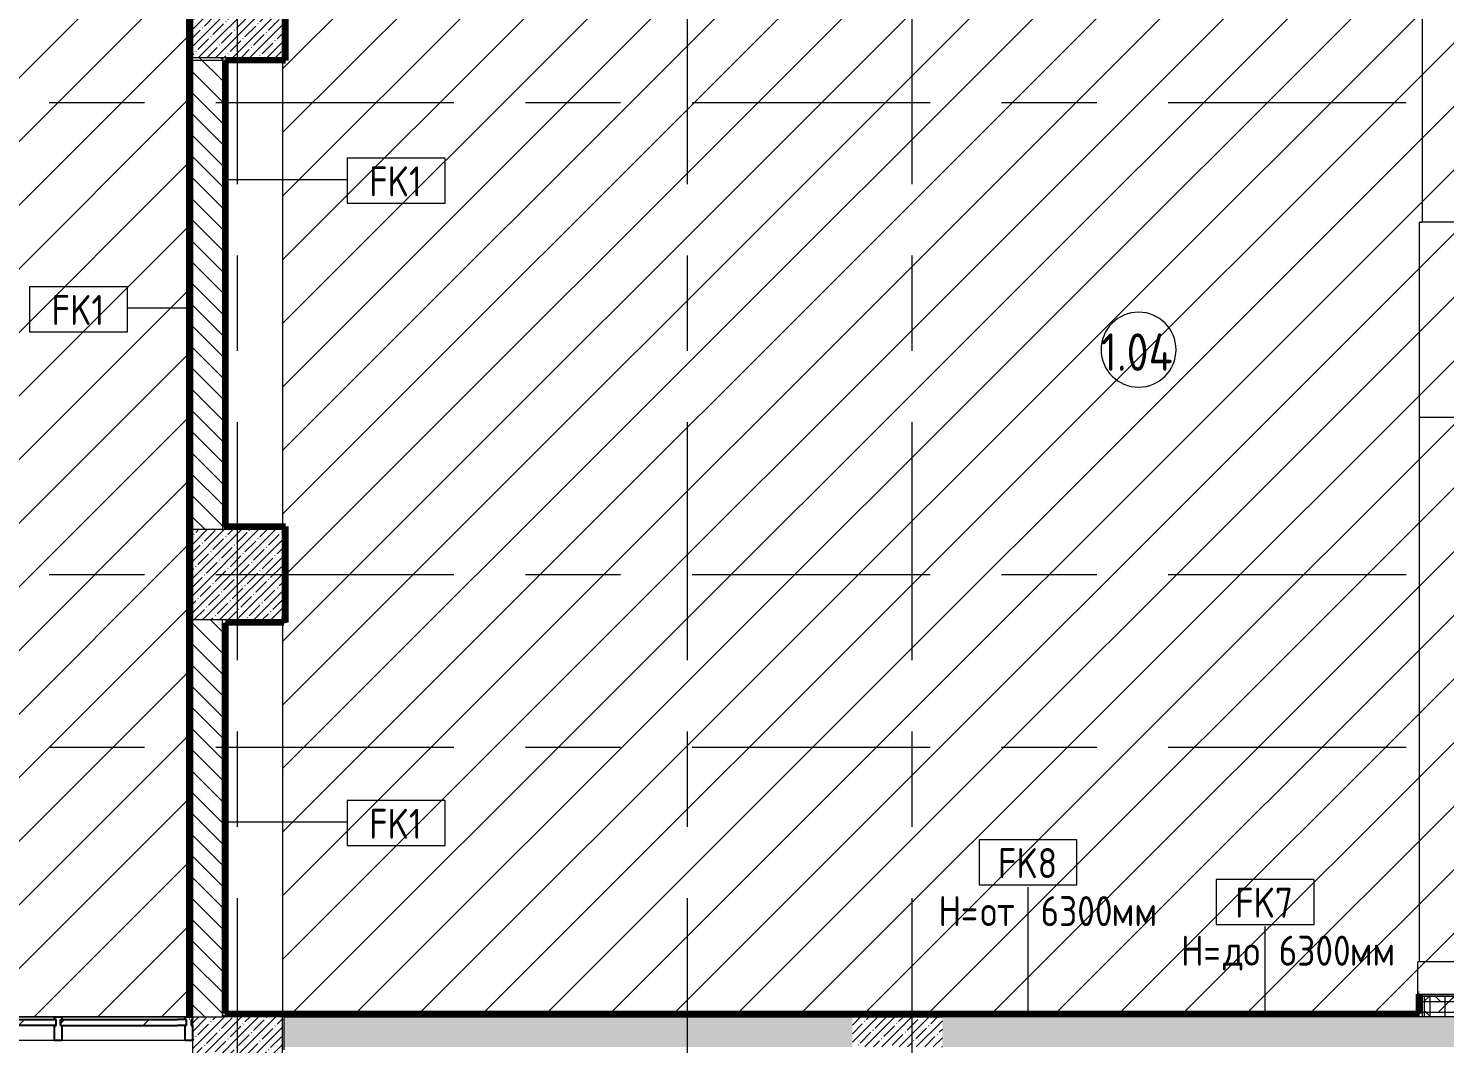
# Model space of a CAD drawing. Header units: millimetres. Extents: x -3245 to 186632, y -8553 to 29000.
# Drawn here: x 12615 to 22060, y 15021 to 21794 of the extents above; entities that cross this region are included whole.
import ezdxf

# ---------------------------------------------------------------- set-up
doc = ezdxf.new("R2010")
doc.units = ezdxf.units.MM
doc.linetypes.add('Осевая', pattern=[3175, 635, -476.25, 1587.5, -476.25])
for name, color, linetype, lineweight in [('A-AREA-IDEN', 7, 'Continuous', 9), ('A-DETL', 7, 'Continuous', 9), ('A-GLAZ-CURT', 7, 'Continuous', 9), ('A-GLAZ-CURT-1', 7, 'Continuous', 25), ('A-GLAZ-CWMG', 7, 'Continuous', 9), ('A-GLAZ-CWMG-1', 7, 'Continuous', 25), ('A-WALL', 7, 'Continuous', 9), ('A-WALL-IDEN', 7, 'Continuous', 9), ('I-WALL', 7, 'Continuous', 9), ('S-COLS', 7, 'Continuous', 9), ('S-STRS', 7, 'Continuous', 13), ('S-STRS-1', 7, 'Continuous', 9), ('Оси-2', 7, 'Осевая', 9)]:
    doc.layers.add(name, color=color, linetype=linetype, lineweight=lineweight)
for name, color, linetype, lineweight, true_color in [('A-DETL-GENF-2', 7, 'Continuous', 9, 0xc0c0c0), ('A-WALL-1', 7, 'Continuous', 9, 0xc0c0c0), ('A-WALL-4', 7, 'Continuous', 9, 0xff80c0), ('A-WALL-5', 7, 'Continuous', 9, 0x008080), ('G-ANNO-TEXT-1', 7, 'Continuous', 9, 0x3c3c3c), ('I-WALL-10', 7, 'Continuous', 80, 0xff80c0), ('I-WALL-12', 7, 'Continuous', 35, 0xff8000), ('I-WALL-16', 7, 'Continuous', 80, 0x008080), ('I-WALL-2', 7, 'Continuous', 9, 0xff8000), ('I-WALL-5', 7, 'Continuous', 9, 0xc0c0c0)]:
    doc.layers.add(name, color=color, linetype=linetype, lineweight=lineweight, true_color=true_color)
doc.styles.add('GOST Common', font='GOST_Common.ttf', dxfattribs={"width": 0.9, "height": 200})
doc.styles.add('GOST Common_1', font='GOST_Common.ttf', dxfattribs={"width": 0.9, "height": 250})
pattern_1 = [(45, (0, 0), (-57.02463, 57.02463), []), (45, (57.025, 0), (-57.02463, 57.02463), [100.806, -20.161, 3.353, -16.808])]
pattern_2 = [(0, (0, 0), (121.92, 30.48), [10.058, -81.382, 10.058, -81.382, -487.68]), (0, (0, 0), (121.92, 30.48), [-182.88, 10.058, -172.822, 10.058, -81.382, -213.36]), (0, (0, 0), (121.92, 30.48), [-457.2, 10.058, -50.902, 10.058, -142.342]), (120, (45.72, 15.24), (-87.356454, 90.345817), [10.058, -81.382, 10.058, -81.382, -487.68]), (120, (45.72, 15.24), (-87.356454, 90.345817), [-182.88, 10.058, -172.822, 10.058, -81.382, -213.36]), (120, (45.72, 15.24), (-87.356454, 90.345817), [-457.2, 10.058, -50.902, 10.058, -142.342]), (240, (60.96, 76.2), (-34.563546, -120.825817), [10.058, -81.382, 10.058, -81.382, -487.68]), (240, (60.96, 76.2), (-34.563546, -120.825817), [-182.88, 10.058, -172.822, 10.058, -81.382, -213.36]), (240, (60.96, 76.2), (-34.563546, -120.825817), [-457.2, 10.058, -50.902, 10.058, -142.342])]
pattern_3 = [(135, (0, 0), (-84.8528, -84.8528), []), (225, (0, 0), (84.8528, -84.8528), [])]
pattern_4 = [(45, (0, 0), (-212.132, 212.132), [])]

# ---------------------------------------------------------------- blocks, each defined once
blk = doc.blocks.new('BSC_Колонна _Прямоугольная - 600х600-V4-План отделки стен 2 этажа в осях 1-12')
at = {"layer": 'S-COLS'}
h = blk.add_hatch(dxfattribs=at)
h.set_pattern_fill('FP_7', color=256, style=0, pattern_type=2)
h.set_pattern_definition([(45, (-14010, -14900), (-57.02463, 57.02463), []), (45, (-13952.975, -14900), (-57.02463, 57.02463), [100.806, -20.161, 3.353, -16.808])])
h.paths.add_polyline_path([(-299.7, -300), (300, -300), (300, 300), (-299.7, 300), (-300, -300)])
for p, q in [((300, 300), (-99.7, 300)), ((300, -300), (300, 300)), ((-300, 283), (-300, 243)), ((-300, 143), (-300, -300)), ((-300, -300), (300, -300))]:
    blk.add_line(p, q, dxfattribs=at)
blk = doc.blocks.new('BSC_Колонна _Прямоугольная - 600х600-23295697-План отделки стен 2 этажа в осях 1-12')
at = {"layer": 'S-COLS'}
h = blk.add_hatch(dxfattribs=at)
h.set_pattern_fill('FP_8', color=256, style=0, pattern_type=2)
h.set_pattern_definition([(45, (-14010, -18150), (-57.02463, 57.02463), []), (45, (-13952.975, -18150), (-57.02463, 57.02463), [100.806, -20.161, 3.353, -16.808])])
h.paths.add_polyline_path([(-300, -300), (300, -300), (300, 300), (-300, 300), (-300, 39.5)])
for p, q in [((-300, 300), (-300, -300)), ((300, 300), (-299.7, 300)), ((300, -300), (300, 300)), ((-299.7, -300), (300, -300))]:
    blk.add_line(p, q, dxfattribs=at)
blk = doc.blocks.new('BSC_Колонна _Прямоугольная - 600х600-V5-План отделки стен 2 этажа в осях 1-12')
at = {"layer": 'S-COLS'}
h = blk.add_hatch(dxfattribs=at)
h.set_pattern_fill('FP_9', color=256, style=0, pattern_type=2)
h.set_pattern_definition([(45, (-14010, -21900), (-57.02463, 57.02463), []), (45, (-13952.975, -21900), (-57.02463, 57.02463), [100.806, -20.161, 3.353, -16.808])])
h.paths.add_polyline_path([(-299.7, -300), (300, -300), (300, 300), (-300, 300), (-300, -300)])
for p, q in [((-300, 300), (-300, -300)), ((300, 300), (-299.7, 300)), ((300, -300), (300, 300)), ((-299.7, -300), (300, -300))]:
    blk.add_line(p, q, dxfattribs=at)
blk = doc.blocks.new('Перекрытия 3 - Перекрытия 4-20977624-План отделки стен 2 этажа в осях 1-12')
at = {"layer": 'S-STRS'}
for p, q in [((21910, 26132.7), (21910, 20500)), ((22810, 20500), (22810, 26132.7)), ((23710, 20500), (23710, 26132.7)), ((24610, 20500), (24610, 26132.7)), ((25510, 20500), (25510, 26132.7)), ((26410, 20500), (26410, 26132.7)), ((27310, 20500), (27310, 26132.7)), ((28210, 20500), (28210, 26132.7)), ((29110, 20500), (29110, 26132.7)), ((30010, 22600), (30010, 26132.7)), ((30010, 20500), (30010, 22000)), ((22490, 20500), (21910, 20500)), ((23390, 20500), (22810, 20500)), ((24290, 20500), (23710, 20500)), ((25190, 20500), (24610, 20500)), ((26090, 20500), (25510, 20500)), ((26990, 20500), (26410, 20500)), ((27890, 20500), (27310, 20500)), ((28790, 20500), (28210, 20500)), ((29690, 20500), (29110, 20500)), ((30449, 20500), (30010, 20500))]:
    blk.add_line(p, q, dxfattribs=at)
blk = doc.blocks.new('Прямоугольный импост - Импост структурный с накладкой - 160мм-23997896-План отделки стен 2 этажа в осях 1-12')
at = {"layer": 'A-GLAZ-CWMG-1'}
for p, q in [((0, 140), (-50, 140)), ((-50, 140), (-50, 40)), ((0, 40), (0, 140)), ((-50, 40), (-40, 40)), ((-40, 0), (-50, 0)), ((-50, 0), (-50, -17)), ((-40, 40), (-40, 0)), ((-10, 0), (-10, 40)), ((-10, 40), (0, 40)), ((-50, -17), (0, -17)), ((-10, 0), (0, 0)), ((0, -17), (0, 0))]:
    blk.add_line(p, q, dxfattribs=at)
blk = doc.blocks.new('Системная панель - Стекло - 40мм-23997898-План отделки стен 2 этажа в осях 1-12')
at = {"layer": 'A-GLAZ-CURT'}
h = blk.add_hatch(dxfattribs=at)
h.set_pattern_fill('FP_82', color=256, style=0, pattern_type=2)
h.set_pattern_definition([(45, (-13350.13, -15083), (-282.843, 282.843), [200, -600]), (45, (-13550.13, -15183), (-282.843, 282.843), [600, -200]), (45, (-13150.13, -15283), (-282.843, 282.843), [200, -600])])
h.paths.add_polyline_path([(353, -40), (359.9, -40), (359.9, 0), (-420.1, 0), (-420.1, -40)])
at = {"layer": 'A-GLAZ-CURT-1'}
for p, q in [((-420.1, 0), (359.9, 0)), ((-420.1, -40), (-420.1, 0)), ((-420.1, -40), (359.9, -40)), ((420.1, 0), (359.9, 0)), ((420.1, -40), (359.9, -40)), ((420.1, -40), (420.1, 0))]:
    blk.add_line(p, q, dxfattribs=at)
blk = doc.blocks.new('Прямоугольный импост - Импост структурный с накладкой - 160мм-23771920-План отделки стен 2 этажа в осях 1-12')
at = {"layer": 'A-GLAZ-CWMG'}
for p, q in [((13660.3, 15200), (12840, 15200)), ((13660.3, 15043), (12840, 15043))]:
    blk.add_line(p, q, dxfattribs=at)
blk = doc.blocks.new('Прямоугольный импост - Импост структурный с накладкой - 160мм-23997894-План отделки стен 2 этажа в осях 1-12')
at = {"layer": 'A-GLAZ-CWMG-1'}
for p, q in [((25, 140), (-25, 140)), ((-25, 140), (-25, 40)), ((25, 40), (25, 140)), ((-25, 40), (-15, 40)), ((-15, 0), (-25, 0)), ((-25, 0), (-25, -17)), ((-15, 40), (-15, 0)), ((15, 0), (15, 40)), ((15, 40), (25, 40)), ((-25, -17), (25, -17)), ((15, 0), (25, 0)), ((25, -17), (25, 0))]:
    blk.add_line(p, q, dxfattribs=at)
blk = doc.blocks.new('Системная панель - Стекло - 40мм-V76-План отделки стен 2 этажа в осях 1-12')
at = {"layer": 'A-GLAZ-CURT'}
h = blk.add_hatch(dxfattribs=at)
h.set_pattern_fill('FP_86', color=256, style=0, pattern_type=2)
h.set_pattern_definition([(45, (-12485, -15083), (-282.843, 282.843), [200, -600]), (45, (-12685, -15183), (-282.843, 282.843), [600, -200]), (45, (-12285, -15283), (-282.843, 282.843), [200, -600])])
h.paths.add_polyline_path([(415, -40), (415, 0), (-415, 0), (-415, -40), (-123.8, -40)])
at = {"layer": 'A-GLAZ-CURT-1'}
for p, q in [((-415, 0), (415, 0)), ((-415, -40), (-415, 0)), ((415, -40), (415, 0)), ((415, -40), (-415, -40))]:
    blk.add_line(p, q, dxfattribs=at)
blk = doc.blocks.new('Прямоугольный импост - Импост структурный с накладкой - 160мм-23771909-План отделки стен 2 этажа в осях 1-12')
at = {"layer": 'A-GLAZ-CWMG'}
for p, q in [((11930, 15200), (11120, 15200)), ((11930, 15043), (11120, 15043))]:
    blk.add_line(p, q, dxfattribs=at)
blk = doc.blocks.new('Перекрытия 2 - Перекрытия 4-32990152-План отделки стен 2 этажа в осях 1-12')
at = {"layer": 'S-STRS'}
for p, q in [((21910, 19180), (22510, 19180)), ((21910, 19180), (21910, 15548.5)), ((22810, 19180), (23410, 19180)), ((22810, 15548.5), (22810, 19180)), ((23710, 19180), (24310, 19180)), ((23710, 15548.5), (23710, 19180)), ((24610, 19180), (25210, 19180)), ((24610, 15548.5), (24610, 19180)), ((25510, 19180), (26110, 19180)), ((25510, 15548.5), (25510, 19180)), ((26410, 19180), (27010, 19180)), ((26410, 15548.5), (26410, 19180)), ((27310, 19180), (27910, 19180)), ((27310, 15548.5), (27310, 19180)), ((28210, 19180), (28810, 19180)), ((28210, 15548.5), (28210, 19180)), ((29110, 19180), (29710, 19180)), ((29110, 15548.5), (29110, 19180)), ((30010, 19180), (30610, 19180)), ((30010, 15548.5), (30010, 19180)), ((30610, 18430), (30610, 19180)), ((30610, 15548.5), (30610, 17830))]:
    blk.add_line(p, q, dxfattribs=at)
blk = doc.blocks.new('Стены наклон_ амфитеатр - Стены наклон_ амфитеатр-32992696-План отделки стен 2 этажа в осях 1-12')
at = {"layer": 'A-WALL-1'}
for p, q in [((30590, 15568.5), (21879, 15568.5)), ((21879, 15568.5), (21879, 15350)), ((31041, 15568.5), (30590, 15568.5)), ((31041, 15350), (31041, 15568.5)), ((30590, 15350), (21879, 15350)), ((31041, 15350), (30590, 15350))]:
    blk.add_line(p, q, dxfattribs=at)
blk = doc.blocks.new('М_стена_0001 - Типоразмер_без рамки-25382661-План отделки стен 2 этажа в осях 1-12')
at = {"layer": 'A-WALL-IDEN'}
for p, q in [((3.258, 1.523), (-3.273, 1.523)), ((-3.273, 1.523), (-3.273, -1.477)), ((3.258, -1.477), (3.258, 1.523)), ((-3.273, -1.477), (3.258, -1.477))]:
    blk.add_line(p, q, dxfattribs=at)
blk = doc.blocks.new('Марка_Помещения - Номер-25198446-План отделки стен 2 этажа в осях 1-12')
at = {"layer": 'A-AREA-IDEN'}
for start, end in [(360, 180), (180, 360)]:
    blk.add_arc((0, 0), 2.5, start, end, dxfattribs=at)

msp = doc.modelspace()

# ---------------------------------------------------------------- hatches: boundary and pattern name
at = {"layer": 'A-DETL-GENF-2'}
h = msp.add_hatch(dxfattribs=at)
h.set_pattern_fill('FP_103', color=256, style=0, pattern_type=2)
h.set_pattern_definition(pattern_4)
h.paths.add_polyline_path([(13710.3, 15200), (13710.3, 27150), (4660, 27150), (4660, 26500), (4060, 26500), (4060, 25750), (9710, 25750), (9710, 20770), (6760, 20770), (6760, 15200), (13603.1, 15200)])
h = msp.add_hatch(dxfattribs=at)
h.set_pattern_fill('FP_103', color=256, style=0, pattern_type=2)
h.set_pattern_definition(pattern_4)
h.paths.add_polyline_path([(30590, 15231), (30590, 26500), (21910, 26500), (21910, 26900), (14760, 26900), (14760, 24680), (14310.3, 24680), (14310.3, 15231), (28364.4, 15231)])
at = {"layer": 'I-WALL'}
h = msp.add_hatch(dxfattribs=at)
h.set_pattern_fill('FP_13', color=256, style=0, pattern_type=2)
h.set_pattern_definition([(135, (0, 0), (-70.71068, -70.71068), [])])
h.paths.add_polyline_path([(13710.3, 15200), (13910.3, 15200), (13910.3, 17850), (13710.3, 17850), (13710.3, 15365.2)])
h.paths.add_polyline_path([(13910.3, 18450), (13910.3, 21600), (13710.3, 21600), (13710.3, 18450), (13909, 18450)])
h.paths.add_polyline_path([(13910.3, 22200), (13910.3, 26300), (13710.3, 26300), (13710.3, 22200), (13820.7, 22200)])
h = msp.add_hatch(dxfattribs=at)
h.set_pattern_fill('FP_89', color=256, style=0, pattern_type=2)
h.set_pattern_definition(pattern_2)
h.paths.add_polyline_path([(13710, 15200), (13710, 24660), (13690, 24660), (13690, 15200)])
h = msp.add_hatch(dxfattribs=at)
h.set_pattern_fill('FP_89', color=256, style=0, pattern_type=2)
h.set_pattern_definition(pattern_2)
h.paths.add_polyline_path([(13710.3, 21580), (14320, 21580), (14320, 21600), (13710, 21600), (13710, 21580)])
h = msp.add_hatch(dxfattribs=at)
h.set_pattern_fill('FP_89', color=256, style=0, pattern_type=2)
h.set_pattern_definition(pattern_2)
h.paths.add_polyline_path([(14310, 18450), (14310, 18470), (13910.3, 18470), (13910.3, 18450)])
h = msp.add_hatch(dxfattribs=at)
h.set_pattern_fill('FP_89', color=256, style=0, pattern_type=2)
h.set_pattern_definition(pattern_2)
h.paths.add_polyline_path([(14330, 17830), (14330, 18470), (14310, 18470), (14310.3, 17830)])
h = msp.add_hatch(dxfattribs=at)
h.set_pattern_fill('FP_89', color=256, style=0, pattern_type=2)
h.set_pattern_definition(pattern_2)
h.paths.add_polyline_path([(13910.3, 15210), (13930.3, 15210), (13930.3, 17850), (13910.3, 17850), (13910.3, 15365.2)])
h = msp.add_hatch(dxfattribs=at)
h.set_pattern_fill('FP_89', color=256, style=0, pattern_type=2)
h.set_pattern_definition(pattern_2)
h.paths.add_polyline_path([(14310, 17830), (14310, 17850), (13930.3, 17850), (13931.3, 17830)])
h = msp.add_hatch(dxfattribs=at)
h.set_pattern_fill('FP_89', color=256, style=0, pattern_type=2)
h.set_pattern_definition(pattern_2)
h.paths.add_polyline_path([(21910, 15200), (21910, 15350), (21890, 15350), (21890, 15200)])
h = msp.add_hatch(dxfattribs=at)
h.set_pattern_fill('FP_91', color=256, style=0, pattern_type=2)
h.set_pattern_definition([(0, (0, 0), (406.4, 101.6), [33.528, -271.272, 33.528, -271.272, -1625.6]), (0, (0, 0), (406.4, 101.6), [-609.6, 33.528, -576.072, 33.528, -271.272, -711.2]), (0, (0, 0), (406.4, 101.6), [-1524, 33.528, -169.672, 33.528, -474.472]), (120, (152.4, 50.8), (-291.18818, 301.15272), [33.528, -271.272, 33.528, -271.272, -1625.6]), (120, (152.4, 50.8), (-291.18818, 301.15272), [-609.6, 33.528, -576.072, 33.528, -271.272, -711.2]), (120, (152.4, 50.8), (-291.18818, 301.15272), [-1524, 33.528, -169.672, 33.528, -474.472]), (240, (203.2, 254), (-115.21182, -402.75272), [33.528, -271.272, 33.528, -271.272, -1625.6]), (240, (203.2, 254), (-115.21182, -402.75272), [-609.6, 33.528, -576.072, 33.528, -271.272, -711.2]), (240, (203.2, 254), (-115.21182, -402.75272), [-1524, 33.528, -169.672, 33.528, -474.472])])
h.paths.add_polyline_path([(31010, 15337), (31010, 15350), (21910, 15350), (21910, 15337), (30590, 15337)])
h = msp.add_hatch(dxfattribs=at)
h.set_pattern_fill('FP_92', color=256, style=0, pattern_type=2)
h.set_pattern_definition(pattern_3)
h.paths.add_polyline_path([(31010, 15300), (31010, 15337), (21910, 15337), (21910, 15300), (30590, 15300)])
h = msp.add_hatch(dxfattribs=at)
h.set_pattern_fill('FP_92', color=256, style=0, pattern_type=2)
h.set_pattern_definition(pattern_3)
h.paths.add_polyline_path([(21923, 15200), (21960, 15200), (21960, 15337), (21923, 15337), (21923, 15231)])
h = msp.add_hatch(dxfattribs=at)
h.set_pattern_fill('FP_17', color=256, style=0, pattern_type=2)
h.set_pattern_definition(pattern_1)
h.paths.add_polyline_path([(30790, 15000), (30790, 15200), (18710.3, 15200), (18710.3, 15000), (28364.4, 15000)])
h.paths.add_polyline_path([(17628.9, 15000), (18110.3, 15000), (18110.3, 15200), (14320, 15200), (14320, 15000), (14945.1, 15000)])
at = {"layer": 'I-WALL-2'}
msp.add_hatch(color=256, dxfattribs=at).paths.add_polyline_path([(21890, 15200), (21890, 15350), (21879, 15350), (21879, 15200), (21886.6, 15200)])
h = msp.add_hatch(color=256, dxfattribs=at)
h.paths.add_polyline_path([(21879, 15220), (21879, 15231), (13930.3, 15231), (13930.3, 15220), (20312.8, 15220)])
h.paths.add_polyline_path([(13710, 15220), (13710.3, 15220.9), (13710, 15220.9)])
at = {"layer": 'S-COLS'}
h = msp.add_hatch(dxfattribs=at)
h.set_pattern_fill('FP_17', color=256, style=0, pattern_type=2)
h.set_pattern_definition(pattern_1)
h.paths.add_polyline_path([(18110.3, 15000), (18710.3, 15000), (18710.3, 15200), (18110.3, 15200)])

# ---------------------------------------------------------------- linework, layer by layer
at = {"layer": 'A-DETL'}
for p, q in [((13710.3, 15200), (13710.3, 27150)), ((14310.3, 24680), (14310.3, 15231)), ((14310.3, 15231), (30590, 15231)), ((6760, 15200), (13710.3, 15200))]:
    msp.add_line(p, q, dxfattribs=at)
at = {"layer": 'A-WALL'}
for p, q in [((13931.3, 21580), (13930.3, 21580)), ((13910.3, 18470), (13910.3, 18450)), ((13930.3, 17830), (13931.3, 17830)), ((31010, 15337), (21910, 15337)), ((21923, 15337), (21923, 15200)), ((21960, 15337), (21960, 15200)), ((13930.3, 15222), (13930.3, 15220)), ((31010, 15300), (21910, 15300)), ((21910, 15200), (21890, 15200))]:
    msp.add_line(p, q, dxfattribs=at)
at = {"layer": 'A-WALL-4'}
for p, q in [((13931.3, 21580), (14320, 21580)), ((13930.3, 15222), (13930.3, 17830)), ((13931.3, 17830), (14310, 17830)), ((13931.3, 15222), (13930.3, 15222))]:
    msp.add_line(p, q, dxfattribs=at)
at = {"layer": 'A-WALL-5'}
msp.add_line((21890, 15222), (21890, 15220), dxfattribs=at)
at = {"layer": 'A-WALL-IDEN'}
for p, q in [((13946.1, 20785.4), (14741.4, 20785.4)), ((13689.5, 19927.4), (13277, 19927.4)), ((13930.8, 16500.6), (14740.9, 16500.6)), ((19281.6, 15221), (19281.6, 16066.3)), ((20863.4, 15225.5), (20863.4, 15802.2))]:
    msp.add_line(p, q, dxfattribs=at)
at = {"layer": 'I-WALL-10'}
for p, q in [((13689, 15200), (13689, 24659)), ((13690, 24659), (13690, 15200)), ((14330, 21579), (14330, 22221)), ((14331, 22220), (14331, 21580)), ((13930.3, 18471), (13930.3, 21580)), ((13931.3, 21579), (13931.3, 18471)), ((14330, 21579), (13931.3, 21579)), ((14320, 21580), (14331, 21580)), ((13920.3, 18471), (13930.3, 18471)), ((13920.3, 18471), (13920.3, 18470)), ((14330, 18470), (13920.3, 18470)), ((13931.3, 18471), (14331, 18471)), ((14330, 17830), (14330, 18470)), ((14331, 18471), (14331, 17830)), ((13931.3, 17829), (13931.3, 15222)), ((14320, 17829), (13931.3, 17829)), ((14310.3, 17830), (14320, 17830)), ((14320, 17829), (14320, 17830)), ((14331, 17830), (14330, 17830)), ((13689, 15200), (13690, 15200))]:
    msp.add_line(p, q, dxfattribs=at)
at = {"layer": 'I-WALL-12'}
for p, q in [((21879, 15231), (21879, 15350)), ((21879, 15220), (13930.3, 15220)), ((13931.3, 15231), (21879, 15231)), ((21879, 15200), (21879, 15220))]:
    msp.add_line(p, q, dxfattribs=at)
at = {"layer": 'I-WALL-16'}
for p, q in [((21888, 15222), (21888, 15352)), ((21890, 15352), (21888, 15352)), ((21890, 15352), (21890, 15222)), ((21890, 15220), (13930.3, 15220)), ((13931.3, 15222), (21888, 15222))]:
    msp.add_line(p, q, dxfattribs=at)
at = {"layer": 'I-WALL-5'}
for p, q in [((13710, 21580), (13710, 18450)), ((13710.3, 18450), (13710.3, 21600)), ((13930.3, 21580), (13710.3, 21580)), ((13910.3, 21600), (13910.3, 18470)), ((14310.3, 21600), (14320, 21600)), ((14320, 21580), (14320, 21600)), ((13910.3, 18470), (13920.3, 18470)), ((13710, 17850), (13710, 15200.4)), ((13710.3, 15200), (13710.3, 17850)), ((13910.3, 15200), (13910.3, 17850)), ((14320, 17830), (14330, 17830)), ((21890, 15350), (31030, 15350)), ((21910, 15350), (21910, 15200)), ((22060, 15337), (21910, 15337)), ((22060, 15337), (22060, 15200)), ((13930.3, 15210), (13910.3, 15210)), ((13930.3, 15220), (13930.3, 15210)), ((21890, 15200), (21890, 15220)), ((13690, 15200), (13710, 15200)), ((13710.3, 15200), (13910.3, 15200)), ((14320, 15200), (14320, 14980)), ((14320, 15200), (18110.3, 15200)), ((21890, 15200), (18710.3, 15200)), ((31010, 15200), (21910, 15200)), ((31010, 15200), (21910, 15200))]:
    msp.add_line(p, q, dxfattribs=at)
at = {"layer": 'S-COLS'}
msp.add_line((18110.3, 15200), (18710.3, 15200), dxfattribs=at)
at = {"layer": 'S-STRS-1'}
for q in [(21890, 19200), (21910, 20500), (21890, 19200)]:
    msp.add_line((21890, 20500), q, dxfattribs=at)
at = {"layer": 'Оси-2'}
for p, q in [((14010, 593.7), (14010, 24898.1)), ((17010, 593.7), (17010, 24898.1)), ((18510, 593.7), (18510, 24898.1)), ((55, 21300), (35770, 21300)), ((55, 18150), (35770, 18150)), ((55, 17000), (35770, 17000))]:
    msp.add_line(p, q, dxfattribs=at)

# ---------------------------------------------------------------- block references
at = {"layer": 'A-AREA-IDEN', "xscale": 99.99999999999993, "yscale": 99.99999999999993, "zscale": 99.99999999999993}
msp.add_blockref('Марка_Помещения - Номер-25198446-План отделки стен 2 этажа в осях 1-12', (20018.9, 19650.5), dxfattribs=at)
at = {"layer": 'A-GLAZ-CURT-1'}
for name, p in [('Системная панель - Стекло - 40мм-V76-План отделки стен 2 этажа в осях 1-12', (12385, 15183)), ('Системная панель - Стекло - 40мм-23997898-План отделки стен 2 этажа в осях 1-12', (13250.1, 15183))]:
    msp.add_blockref(name, p, dxfattribs=at)
at = {"layer": 'A-GLAZ-CWMG'}
for name, p in [('Прямоугольный импост - Импост структурный с накладкой - 160мм-23771909-План отделки стен 2 этажа в осях 1-12', (860, 0)), ('Прямоугольный импост - Импост структурный с накладкой - 160мм-23771920-План отделки стен 2 этажа в осях 1-12', (0, 0))]:
    msp.add_blockref(name, p, dxfattribs=at)
at = {"layer": 'A-GLAZ-CWMG-1', "extrusion": (0, 0, -1), "rotation": 180}
for name, p in [('Прямоугольный импост - Импост структурный с накладкой - 160мм-23997894-План отделки стен 2 этажа в осях 1-12', (-12815, 15183)), ('Прямоугольный импост - Импост структурный с накладкой - 160мм-23997896-План отделки стен 2 этажа в осях 1-12', (-13710.3, 15183))]:
    msp.add_blockref(name, p, dxfattribs=at)
at = {"layer": 'A-WALL-1'}
msp.add_blockref('Стены наклон_ амфитеатр - Стены наклон_ амфитеатр-32992696-План отделки стен 2 этажа в осях 1-12', (0, 0), dxfattribs=at)
at = {"layer": 'A-WALL-IDEN', "xscale": 99.99999999999993, "yscale": 99.99999999999993, "zscale": 99.99999999999993}
for p in [(15068.8, 20775), (12951.2, 19916.9), (15068.3, 16490.1), (19282.4, 16227.8), (20864.2, 15963.8)]:
    msp.add_blockref('М_стена_0001 - Типоразмер_без рамки-25382661-План отделки стен 2 этажа в осях 1-12', p, dxfattribs=at)
at = {"layer": 'S-COLS'}
for name, p in [('BSC_Колонна _Прямоугольная - 600х600-V5-План отделки стен 2 этажа в осях 1-12', (14010, 21900)), ('BSC_Колонна _Прямоугольная - 600х600-23295697-План отделки стен 2 этажа в осях 1-12', (14010, 18150)), ('BSC_Колонна _Прямоугольная - 600х600-V4-План отделки стен 2 этажа в осях 1-12', (14010, 14900))]:
    msp.add_blockref(name, p, dxfattribs=at)
at = {"layer": 'S-STRS'}
for name, p in [('Перекрытия 3 - Перекрытия 4-20977624-План отделки стен 2 этажа в осях 1-12', (0, 0)), ('Перекрытия 2 - Перекрытия 4-32990152-План отделки стен 2 этажа в осях 1-12', (-20, 20))]:
    msp.add_blockref(name, p, dxfattribs=at)

# ---------------------------------------------------------------- texts
at = {"layer": 'A-AREA-IDEN', "insert": (19768, 19759.1), "char_height": 250, "width": 627.721, "attachment_point": 1, "style": 'GOST Common_1'}
msp.add_mtext('1.04', dxfattribs=at)
at = {"layer": 'A-WALL-IDEN', "char_height": 200, "attachment_point": 1, "style": 'GOST Common'}
for s, insert, width in [('FK1', (14888.5, 20873), 447.342), ('FK1', (12771, 20015), 447.342), ('FK1', (14888, 16588.1), 447.342), ('FK8', (19081.4, 16325.9), 497.848), ('FK7', (20663.2, 16061.8), 497.848)]:
    msp.add_mtext(s, dxfattribs=dict(at, insert=insert, width=width))
at = {"layer": 'G-ANNO-TEXT-1', "char_height": 200, "attachment_point": 1, "style": 'GOST Common'}
for s, insert, width in [('\\fGOST Common|b0|i0|c204|p34|;\\W.9;Н', (18684.1, 16005.8), 180.38), (' 6300', (19255.6, 16005.8), 707.088), ('\\fGOST Common|b0|i0|c204|p34|;\\W.9;=', (18832.9, 16005.8), 158.734), ('от', (18963.9, 16005.8), 353.544), ('мм', (19839, 16005.8), 360.759), ('\\fGOST Common|b0|i0|c204|p34|;\\W.9;Н', (20301.8, 15741.7), 180.38), ('до', (20581.6, 15741.7), 317.468), (' 6300', (20843.5, 15741.7), 707.088), ('мм', (21426.9, 15741.7), 360.759), ('\\fGOST Common|b0|i0|c204|p34|;\\W.9;=', (20450.6, 15741.7), 158.734)]:
    msp.add_mtext(s, dxfattribs=dict(at, insert=insert, width=width))

doc.saveas('drawing.dxf')
